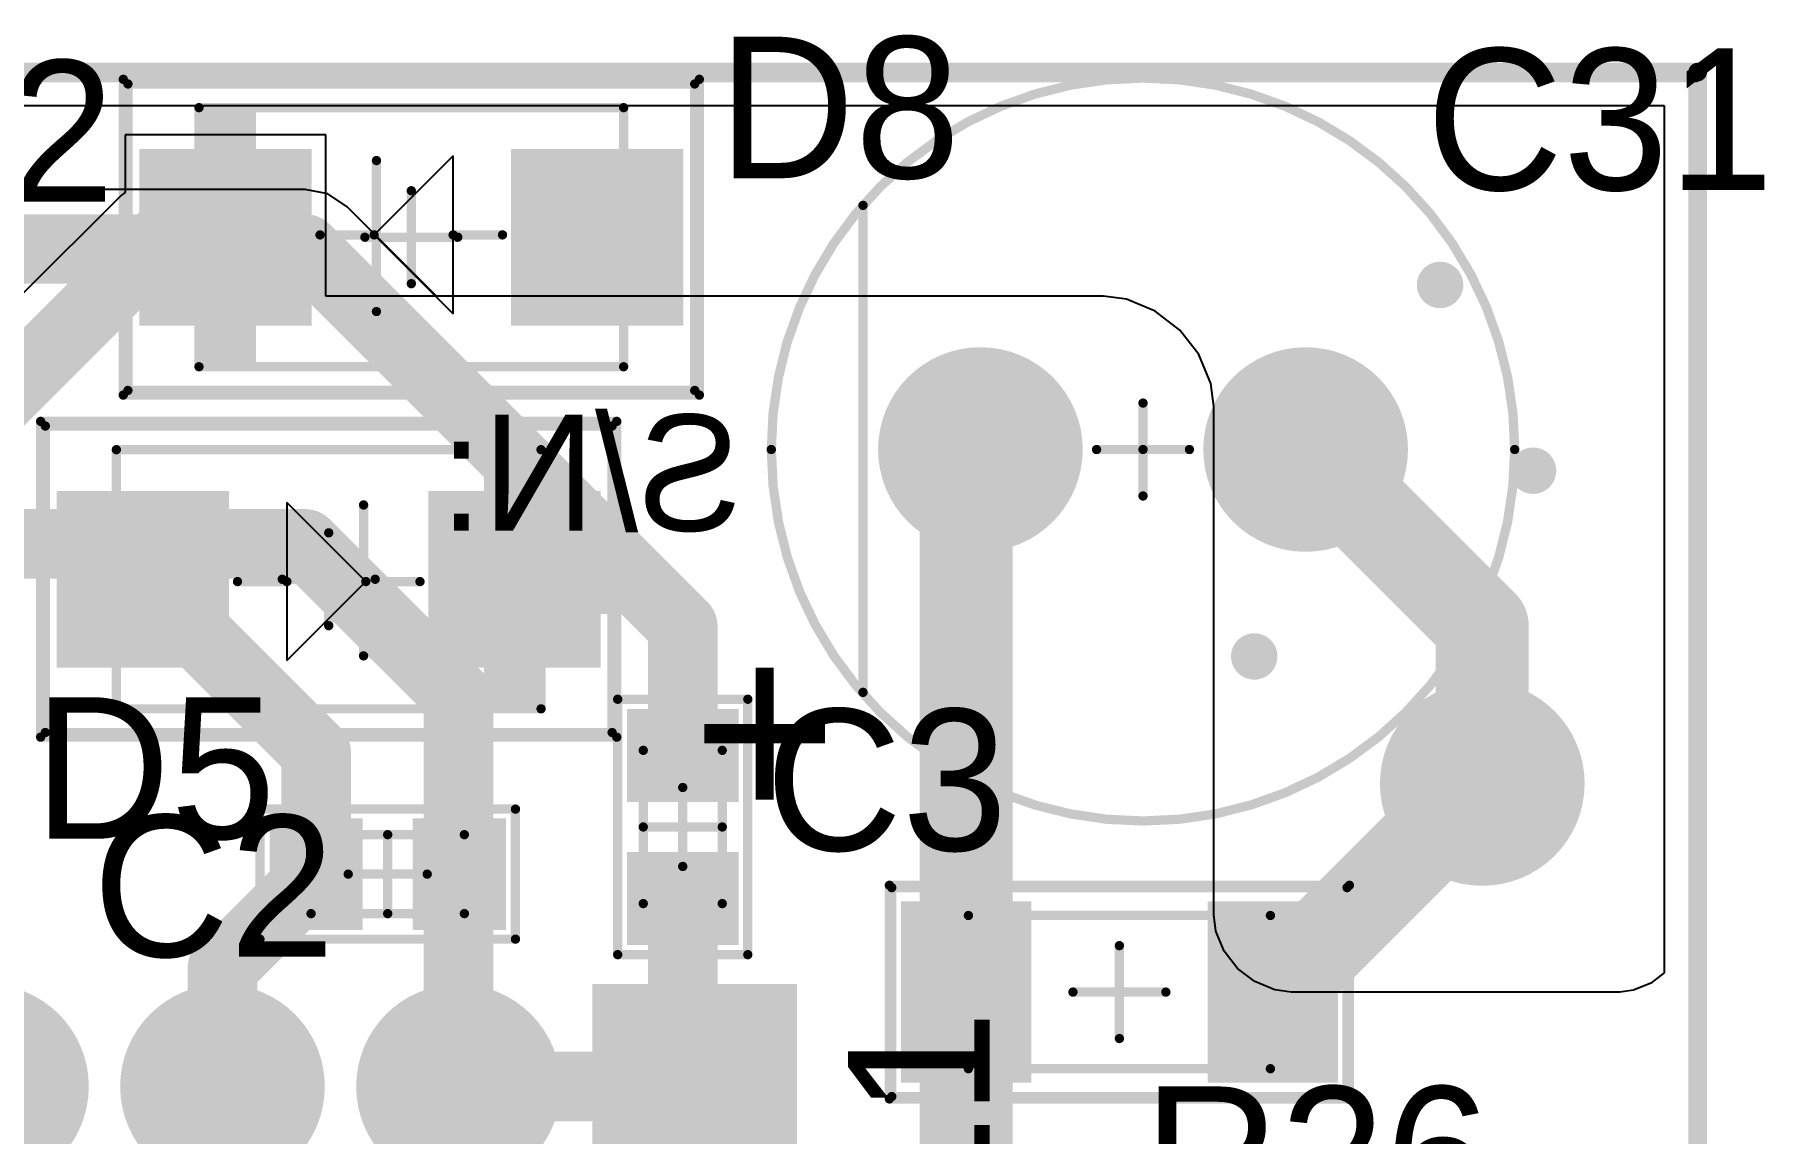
# Model space of a CAD drawing. Header units: millimetres. Extents: x 1.82 to 3.21, y 1.18 to 2.01.
# Drawn here: x 2.475 to 3.208, y 1.53 to 1.996 of the extents above; entities that cross this region are included whole.
import ezdxf

# ---------------------------------------------------------------- set-up
doc = ezdxf.new("R2010")
doc.units = ezdxf.units.MM
doc.header["$MEASUREMENT"] = 0
for name, color, linetype in [('BottomLayer', 5, 'Continuous'), ('BottomOverlay', 54, 'Continuous'), ('BottomSolder', 6, 'Continuous'), ('KeepOutLayer', 6, 'Continuous'), ('Mechanical13', 56, 'Continuous'), ('Mechanical15', 56, 'Continuous'), ('MultiLayer', 9, 'Continuous'), ('PadHoleLayer', 156, 'Continuous'), ('TopLayer', 1, 'Continuous'), ('TopOverlay', 2, 'Continuous'), ('TopPaste', 8, 'Continuous'), ('TopSolder', 216, 'Continuous'), ('ViaHoleLayer', 16, 'Continuous')]:
    doc.layers.add(name, color=color, linetype=linetype)

# ---------------------------------------------------------------- blocks, each defined once
blk = doc.blocks.new('CC0603_2')
at = {"layer": 'Mechanical13', "const_width": 0.00394}
for points in [[(-0.03248, 0.01673), (-0.03248, -0.01673)], [(0.03248, 0.01673), (-0.03248, 0.01673)], [(0.03248, 0.01673), (0.03248, -0.01673)], [(0.03248, -0.01673), (-0.03248, -0.01673)]]:
    blk.add_lwpolyline(points, dxfattribs=at)
at = {"layer": 'Mechanical13', "const_width": 0.00197}
for points in [[(-0.03346, 0.01673, 1), (-0.0315, 0.01673, 1)], [(-0.03346, 0.01673, 1), (-0.0315, 0.01673, 1)], [(0.0315, 0.01673, 1), (0.03346, 0.01673, 1)], [(0.0315, 0.01673, 1), (0.03346, 0.01673, 1)], [(-0.03346, -0.01673, 1), (-0.0315, -0.01673, 1)], [(-0.03346, -0.01673, 1), (-0.0315, -0.01673, 1)], [(0.0315, -0.01673, 1), (0.03346, -0.01673, 1)], [(0.0315, -0.01673, 1), (0.03346, -0.01673, 1)]]:
    blk.add_lwpolyline(points, format="xyb", close=True, dxfattribs=at)
at = {"layer": 'Mechanical15', "const_width": 0.00394}
for points in [[(0, 0.01673), (0, -0.01673)], [(0.01673, 0), (-0.01673, 0)]]:
    blk.add_lwpolyline(points, dxfattribs=at)
at = {"layer": 'Mechanical15', "const_width": 0.00197}
for points in [[(-0.00098, 0.01673, 1), (0.00098, 0.01673, 1)], [(-0.01772, 0, 1), (-0.01575, 0, 1)], [(0.01575, 0, 1), (0.01772, 0, 1)], [(-0.00098, -0.01673, 1), (0.00098, -0.01673, 1)]]:
    blk.add_lwpolyline(points, format="xyb", close=True, dxfattribs=at)
at = {"layer": 'TopLayer'}
for points in [[(-0.04606, -0.01969), (-0.01457, -0.01969), (-0.04606, 0.01969), (-0.01457, 0.01969)], [(0.01457, -0.01969), (0.04606, -0.01969), (0.01457, 0.01969), (0.04606, 0.01969)]]:
    blk.add_solid(points, dxfattribs=at)
at = {"layer": 'TopOverlay', "const_width": 0.00394}
for points in [[(-0.05413, 0.02756), (-0.05413, -0.02756)], [(0.05413, 0.02756), (-0.05413, 0.02756)], [(0.05413, 0.02756), (0.05413, -0.02756)], [(0.05413, -0.02756), (-0.05413, -0.02756)]]:
    blk.add_lwpolyline(points, dxfattribs=at)
at = {"layer": 'TopOverlay', "const_width": 0.00197}
for points in [[(-0.05512, 0.02756, 1), (-0.05315, 0.02756, 1)], [(-0.05512, 0.02756, 1), (-0.05315, 0.02756, 1)], [(0.05315, 0.02756, 1), (0.05512, 0.02756, 1)], [(0.05315, 0.02756, 1), (0.05512, 0.02756, 1)], [(-0.05512, -0.02756, 1), (-0.05315, -0.02756, 1)], [(-0.05512, -0.02756, 1), (-0.05315, -0.02756, 1)], [(0.05315, -0.02756, 1), (0.05512, -0.02756, 1)], [(0.05315, -0.02756, 1), (0.05512, -0.02756, 1)]]:
    blk.add_lwpolyline(points, format="xyb", close=True, dxfattribs=at)
at = {"layer": 'TopPaste'}
for points in [[(-0.04606, -0.01969), (-0.01457, -0.01969), (-0.04606, 0.01969), (-0.01457, 0.01969)], [(0.01457, -0.01969), (0.04606, -0.01969), (0.01457, 0.01969), (0.04606, 0.01969)]]:
    blk.add_solid(points, dxfattribs=at)
at = {"layer": 'TopSolder'}
for points in [[(-0.05006, -0.02369), (-0.01057, -0.02369), (-0.05006, 0.02369), (-0.01057, 0.02369)], [(0.01057, -0.02369), (0.05006, -0.02369), (0.01057, 0.02369), (0.05006, 0.02369)]]:
    blk.add_solid(points, dxfattribs=at)
blk = doc.blocks.new('CC0603_3')
at = {"layer": 'Mechanical13', "const_width": 0.00394}
for points in [[(-0.03248, 0.01673), (-0.03248, -0.01673)], [(-0.03248, 0.01673), (0.03248, 0.01673)], [(0.03248, 0.01673), (0.03248, -0.01673)], [(-0.03248, -0.01673), (0.03248, -0.01673)]]:
    blk.add_lwpolyline(points, dxfattribs=at)
at = {"layer": 'Mechanical13', "const_width": 0.00197}
for points in [[(-0.03346, 0.01673, 1), (-0.0315, 0.01673, 1)], [(-0.03346, 0.01673, 1), (-0.0315, 0.01673, 1)], [(0.0315, 0.01673, 1), (0.03346, 0.01673, 1)], [(0.0315, 0.01673, 1), (0.03346, 0.01673, 1)], [(-0.03346, -0.01673, 1), (-0.0315, -0.01673, 1)], [(-0.03346, -0.01673, 1), (-0.0315, -0.01673, 1)], [(0.0315, -0.01673, 1), (0.03346, -0.01673, 1)], [(0.0315, -0.01673, 1), (0.03346, -0.01673, 1)]]:
    blk.add_lwpolyline(points, format="xyb", close=True, dxfattribs=at)
at = {"layer": 'Mechanical15', "const_width": 0.00394}
for points in [[(0, 0.01673), (0, -0.01673)], [(-0.01673, 0), (0.01673, 0)]]:
    blk.add_lwpolyline(points, dxfattribs=at)
at = {"layer": 'Mechanical15', "const_width": 0.00197}
for points in [[(-0.00098, 0.01673, 1), (0.00098, 0.01673, 1)], [(-0.01772, 0, 1), (-0.01575, 0, 1)], [(0.01575, 0, 1), (0.01772, 0, 1)], [(-0.00098, -0.01673, 1), (0.00098, -0.01673, 1)]]:
    blk.add_lwpolyline(points, format="xyb", close=True, dxfattribs=at)
at = {"layer": 'TopLayer'}
for points in [[(-0.04606, -0.01969), (-0.01457, -0.01969), (-0.04606, 0.01969), (-0.01457, 0.01969)], [(0.01457, -0.01969), (0.04606, -0.01969), (0.01457, 0.01969), (0.04606, 0.01969)]]:
    blk.add_solid(points, dxfattribs=at)
at = {"layer": 'TopOverlay', "const_width": 0.00394}
for points in [[(-0.05413, 0.02756), (-0.05413, -0.02756)], [(-0.05413, 0.02756), (0.05413, 0.02756)], [(0.05413, 0.02756), (0.05413, -0.02756)], [(-0.05413, -0.02756), (0.05413, -0.02756)]]:
    blk.add_lwpolyline(points, dxfattribs=at)
at = {"layer": 'TopOverlay', "const_width": 0.00197}
for points in [[(-0.05512, 0.02756, 1), (-0.05315, 0.02756, 1)], [(-0.05512, 0.02756, 1), (-0.05315, 0.02756, 1)], [(0.05315, 0.02756, 1), (0.05512, 0.02756, 1)], [(0.05315, 0.02756, 1), (0.05512, 0.02756, 1)], [(-0.05512, -0.02756, 1), (-0.05315, -0.02756, 1)], [(-0.05512, -0.02756, 1), (-0.05315, -0.02756, 1)], [(0.05315, -0.02756, 1), (0.05512, -0.02756, 1)], [(0.05315, -0.02756, 1), (0.05512, -0.02756, 1)]]:
    blk.add_lwpolyline(points, format="xyb", close=True, dxfattribs=at)
at = {"layer": 'TopPaste'}
for points in [[(-0.04606, -0.01969), (-0.01457, -0.01969), (-0.04606, 0.01969), (-0.01457, 0.01969)], [(0.01457, -0.01969), (0.04606, -0.01969), (0.01457, 0.01969), (0.04606, 0.01969)]]:
    blk.add_solid(points, dxfattribs=at)
at = {"layer": 'TopSolder'}
for points in [[(-0.05006, -0.02369), (-0.01057, -0.02369), (-0.05006, 0.02369), (-0.01057, 0.02369)], [(0.01057, -0.02369), (0.05006, -0.02369), (0.01057, 0.02369), (0.05006, 0.02369)]]:
    blk.add_solid(points, dxfattribs=at)
blk = doc.blocks.new('CPOLRAD8X12_6')
at = {"layer": 'BottomLayer', "const_width": 0.03937}
for points in [[(-0.08858, 0, 1), (-0.04921, 0, 1)], [(0.04921, 0, 1), (0.08858, 0, 1)]]:
    blk.add_lwpolyline(points, format="xyb", close=True, dxfattribs=at)
at = {"layer": 'BottomSolder', "const_width": 0.04337}
for points in [[(-0.09058, 0, 1), (-0.04721, 0, 1)], [(0.04721, 0, 1), (0.09058, 0, 1)]]:
    blk.add_lwpolyline(points, format="xyb", close=True, dxfattribs=at)
at = {"layer": 'Mechanical13'}
for points, const_width in [([(0.15748, 0, 1), (-0.15748, 0, 1)], 0.00394), ([(-0.15846, 0, 1), (-0.1565, 0, 1)], 0.00197), ([(0.1565, 0, 1), (0.15846, 0, 1)], 0.00197)]:
    blk.add_lwpolyline(points, format="xyb", close=True, dxfattribs=dict(at, const_width=const_width))
at = {"layer": 'Mechanical15', "const_width": 0.00394}
for points in [[(0, 0.01969), (0, 0)], [(0, 0), (-0.01969, 0)], [(0, 0), (0, -0.01969)], [(0.01969, 0), (0, 0)]]:
    blk.add_lwpolyline(points, dxfattribs=at)
at = {"layer": 'Mechanical15', "const_width": 0.00197}
for points in [[(-0.00098, 0.01969, 1), (0.00098, 0.01969, 1)], [(-0.02067, 0, 1), (-0.0187, 0, 1)], [(-0.00098, 0, 1), (0.00098, 0, 1)], [(-0.00098, 0, 1), (0.00098, 0, 1)], [(-0.00098, 0, 1), (0.00098, 0, 1)], [(-0.00098, 0, 1), (0.00098, 0, 1)], [(0.0187, 0, 1), (0.02067, 0, 1)], [(-0.00098, -0.01969, 1), (0.00098, -0.01969, 1)]]:
    blk.add_lwpolyline(points, format="xyb", close=True, dxfattribs=at)
at = {"layer": 'MultiLayer', "const_width": 0.03937}
for points in [[(-0.08858, 0, 1), (-0.04921, 0, 1)], [(0.04921, 0, 1), (0.08858, 0, 1)]]:
    blk.add_lwpolyline(points, format="xyb", close=True, dxfattribs=at)
at = {"layer": 'PadHoleLayer', "const_width": 0.01969}
for points in [[(-0.07874, 0, 1), (-0.05906, 0, 1)], [(0.05906, 0, 1), (0.07874, 0, 1)]]:
    blk.add_lwpolyline(points, format="xyb", close=True, dxfattribs=at)
at = {"layer": 'TopLayer', "const_width": 0.03937}
for points in [[(-0.08858, 0, 1), (-0.04921, 0, 1)], [(0.04921, 0, 1), (0.08858, 0, 1)]]:
    blk.add_lwpolyline(points, format="xyb", close=True, dxfattribs=at)
at = {"layer": 'TopOverlay'}
for points, const_width in [([(0.15748, 0, 1), (-0.15748, 0, 1)], 0.00394), ([(0.11765, 0.10295, 1), (0.11962, 0.10295, 1)], 0.00197), ([(-0.15846, 0, 1), (-0.1565, 0, 1)], 0.00197), ([(0.1565, 0, 1), (0.15846, 0, 1)], 0.00197), ([(0.11765, -0.10348, 1), (0.11962, -0.10348, 1)], 0.00197)]:
    blk.add_lwpolyline(points, format="xyb", close=True, dxfattribs=dict(at, const_width=const_width))
at = {"layer": 'TopOverlay', "const_width": 0.00394}
blk.add_lwpolyline([(0.11863, 0.10295), (0.11863, -0.10348)], dxfattribs=at)
at = {"layer": 'TopSolder', "const_width": 0.04337}
for points in [[(-0.09058, 0, 1), (-0.04721, 0, 1)], [(0.04721, 0, 1), (0.09058, 0, 1)]]:
    blk.add_lwpolyline(points, format="xyb", close=True, dxfattribs=at)
at = {"layer": 'TopOverlay'}
blk.add_text('+', height=0.07874, dxfattribs=at).set_placement((0.12958, 0.0824))
blk = doc.blocks.new('SMA_8')
at = {"layer": 'Mechanical13', "const_width": 0.00394}
for points in [[(-0.08996, 0.05492), (0.08996, 0.05492)], [(-0.08996, -0.05492), (-0.08996, 0.05492)], [(0.08996, -0.05492), (0.08996, 0.05492)], [(-0.08996, -0.05492), (0.08996, -0.05492)]]:
    blk.add_lwpolyline(points, dxfattribs=at)
at = {"layer": 'Mechanical13', "const_width": 0.00197}
for points in [[(-0.09094, 0.05492, 1), (-0.08898, 0.05492, 1)], [(-0.09094, 0.05492, 1), (-0.08898, 0.05492, 1)], [(0.08898, 0.05492, 1), (0.09094, 0.05492, 1)], [(0.08898, 0.05492, 1), (0.09094, 0.05492, 1)], [(-0.09094, -0.05492, 1), (-0.08898, -0.05492, 1)], [(-0.09094, -0.05492, 1), (-0.08898, -0.05492, 1)], [(0.08898, -0.05492, 1), (0.09094, -0.05492, 1)], [(0.08898, -0.05492, 1), (0.09094, -0.05492, 1)]]:
    blk.add_lwpolyline(points, format="xyb", close=True, dxfattribs=at)
at = {"layer": 'Mechanical13'}
blk.add_solid([(0.06576, -0.05492), (0.08996, -0.05492), (0.06576, 0.05492), (0.08996, 0.05492)], dxfattribs=at)
at = {"layer": 'Mechanical15', "const_width": 0.00394}
for points in [[(-0.12008, 0.06496), (0.12008, 0.06496)], [(-0.12008, -0.06496), (-0.12008, 0.06496)], [(0.12008, -0.06496), (0.12008, 0.06496)], [(0, -0.01969), (0, 0.01969)], [(-0.01969, 0), (0.01969, 0)], [(-0.12008, -0.06496), (0.12008, -0.06496)]]:
    blk.add_lwpolyline(points, dxfattribs=at)
at = {"layer": 'Mechanical15', "const_width": 0.00197}
for points in [[(-0.12106, 0.06496, 1), (-0.11909, 0.06496, 1)], [(-0.12106, 0.06496, 1), (-0.11909, 0.06496, 1)], [(0.11909, 0.06496, 1), (0.12106, 0.06496, 1)], [(0.11909, 0.06496, 1), (0.12106, 0.06496, 1)], [(-0.00098, 0.01969, 1), (0.00098, 0.01969, 1)], [(-0.02067, 0, 1), (-0.0187, 0, 1)], [(0.0187, 0, 1), (0.02067, 0, 1)], [(-0.00098, -0.01969, 1), (0.00098, -0.01969, 1)], [(-0.12106, -0.06496, 1), (-0.11909, -0.06496, 1)], [(-0.12106, -0.06496, 1), (-0.11909, -0.06496, 1)], [(0.11909, -0.06496, 1), (0.12106, -0.06496, 1)], [(0.11909, -0.06496, 1), (0.12106, -0.06496, 1)]]:
    blk.add_lwpolyline(points, format="xyb", close=True, dxfattribs=at)
at = {"layer": 'TopLayer'}
for points in [[(-0.11122, -0.03346), (-0.04626, -0.03346), (-0.11122, 0.03346), (-0.04626, 0.03346)], [(0.04626, -0.03346), (0.11122, -0.03346), (0.04626, 0.03346), (0.11122, 0.03346)]]:
    blk.add_solid(points, dxfattribs=at)
at = {"layer": 'TopOverlay'}
for p, q in [((0.01575, -0.00098), (-0.01772, 0.03248)), ((-0.01772, 0.03248), (-0.01772, -0.03445)), ((-0.01772, -0.03445), (0.01575, -0.00098))]:
    blk.add_line(p, q, dxfattribs=at)
at = {"layer": 'TopOverlay', "const_width": 0.00394}
for points in [[(-0.12205, -0.06693), (-0.12205, 0.06693)], [(-0.12205, 0.06693), (0.12205, 0.06693)], [(0.12205, -0.06693), (0.12205, 0.06693)], [(0.01476, -0.03248), (0.01476, 0.0315)], [(-0.03865, -0.00098), (-0.01772, -0.00098)], [(0.01575, -0.00098), (0.03868, -0.00098)], [(-0.12205, -0.06693), (0.12205, -0.06693)]]:
    blk.add_lwpolyline(points, dxfattribs=at)
at = {"layer": 'TopOverlay', "const_width": 0.00197}
for points in [[(-0.12303, 0.06693, 1), (-0.12106, 0.06693, 1)], [(-0.12303, 0.06693, 1), (-0.12106, 0.06693, 1)], [(0.12106, 0.06693, 1), (0.12303, 0.06693, 1)], [(0.12106, 0.06693, 1), (0.12303, 0.06693, 1)], [(0.01378, 0.0315, 1), (0.01575, 0.0315, 1)], [(-0.03963, -0.00098, 1), (-0.03767, -0.00098, 1)], [(-0.0187, -0.00098, 1), (-0.01673, -0.00098, 1)], [(0.01476, -0.00098, 1), (0.01673, -0.00098, 1)], [(0.03769, -0.00098, 1), (0.03966, -0.00098, 1)], [(0.01378, -0.03248, 1), (0.01575, -0.03248, 1)], [(-0.12303, -0.06693, 1), (-0.12106, -0.06693, 1)], [(-0.12303, -0.06693, 1), (-0.12106, -0.06693, 1)], [(0.12106, -0.06693, 1), (0.12303, -0.06693, 1)], [(0.12106, -0.06693, 1), (0.12303, -0.06693, 1)]]:
    blk.add_lwpolyline(points, format="xyb", close=True, dxfattribs=at)
at = {"layer": 'TopPaste'}
for points in [[(-0.11122, -0.03346), (-0.04626, -0.03346), (-0.11122, 0.03346), (-0.04626, 0.03346)], [(0.04626, -0.03346), (0.11122, -0.03346), (0.04626, 0.03346), (0.11122, 0.03346)]]:
    blk.add_solid(points, dxfattribs=at)
at = {"layer": 'TopSolder'}
for points in [[(-0.11522, -0.03746), (-0.04226, -0.03746), (-0.11522, 0.03746), (-0.04226, 0.03746)], [(0.04226, -0.03746), (0.11522, -0.03746), (0.04226, 0.03746), (0.11522, 0.03746)]]:
    blk.add_solid(points, dxfattribs=at)
blk = doc.blocks.new('SMA_11')
at = {"layer": 'Mechanical13', "const_width": 0.00394}
for points in [[(0.08996, 0.05492), (-0.08996, 0.05492)], [(-0.08996, 0.05492), (-0.08996, -0.05492)], [(0.08996, 0.05492), (0.08996, -0.05492)], [(0.08996, -0.05492), (-0.08996, -0.05492)]]:
    blk.add_lwpolyline(points, dxfattribs=at)
at = {"layer": 'Mechanical13', "const_width": 0.00197}
for points in [[(-0.09094, 0.05492, 1), (-0.08898, 0.05492, 1)], [(-0.09094, 0.05492, 1), (-0.08898, 0.05492, 1)], [(0.08898, 0.05492, 1), (0.09094, 0.05492, 1)], [(0.08898, 0.05492, 1), (0.09094, 0.05492, 1)], [(-0.09094, -0.05492, 1), (-0.08898, -0.05492, 1)], [(-0.09094, -0.05492, 1), (-0.08898, -0.05492, 1)], [(0.08898, -0.05492, 1), (0.09094, -0.05492, 1)], [(0.08898, -0.05492, 1), (0.09094, -0.05492, 1)]]:
    blk.add_lwpolyline(points, format="xyb", close=True, dxfattribs=at)
at = {"layer": 'Mechanical13'}
blk.add_solid([(0.06576, -0.05492), (0.08996, -0.05492), (0.06576, 0.05492), (0.08996, 0.05492)], dxfattribs=at)
at = {"layer": 'Mechanical15', "const_width": 0.00394}
for points in [[(0.12008, 0.06496), (-0.12008, 0.06496)], [(-0.12008, 0.06496), (-0.12008, -0.06496)], [(0.12008, 0.06496), (0.12008, -0.06496)], [(0, 0.01969), (0, -0.01969)], [(0.01969, 0), (-0.01969, 0)], [(0.12008, -0.06496), (-0.12008, -0.06496)]]:
    blk.add_lwpolyline(points, dxfattribs=at)
at = {"layer": 'Mechanical15', "const_width": 0.00197}
for points in [[(-0.12106, 0.06496, 1), (-0.11909, 0.06496, 1)], [(-0.12106, 0.06496, 1), (-0.11909, 0.06496, 1)], [(0.11909, 0.06496, 1), (0.12106, 0.06496, 1)], [(0.11909, 0.06496, 1), (0.12106, 0.06496, 1)], [(-0.00098, 0.01969, 1), (0.00098, 0.01969, 1)], [(-0.02067, 0, 1), (-0.0187, 0, 1)], [(0.0187, 0, 1), (0.02067, 0, 1)], [(-0.00098, -0.01969, 1), (0.00098, -0.01969, 1)], [(-0.12106, -0.06496, 1), (-0.11909, -0.06496, 1)], [(-0.12106, -0.06496, 1), (-0.11909, -0.06496, 1)], [(0.11909, -0.06496, 1), (0.12106, -0.06496, 1)], [(0.11909, -0.06496, 1), (0.12106, -0.06496, 1)]]:
    blk.add_lwpolyline(points, format="xyb", close=True, dxfattribs=at)
at = {"layer": 'TopLayer'}
for points in [[(-0.11122, -0.03346), (-0.04626, -0.03346), (-0.11122, 0.03346), (-0.04626, 0.03346)], [(0.04626, -0.03346), (0.11122, -0.03346), (0.04626, 0.03346), (0.11122, 0.03346)]]:
    blk.add_solid(points, dxfattribs=at)
at = {"layer": 'TopOverlay'}
for p, q in [((0.01575, -0.00098), (-0.01772, 0.03248)), ((-0.01772, 0.03248), (-0.01772, -0.03445)), ((-0.01772, -0.03445), (0.01575, -0.00098))]:
    blk.add_line(p, q, dxfattribs=at)
at = {"layer": 'TopOverlay', "const_width": 0.00394}
for points in [[(-0.12205, 0.06693), (-0.12205, -0.06693)], [(0.12205, 0.06693), (-0.12205, 0.06693)], [(0.12205, 0.06693), (0.12205, -0.06693)], [(0.01476, 0.0315), (0.01476, -0.03248)], [(-0.01772, -0.00098), (-0.03865, -0.00098)], [(0.03868, -0.00098), (0.01575, -0.00098)], [(0.12205, -0.06693), (-0.12205, -0.06693)]]:
    blk.add_lwpolyline(points, dxfattribs=at)
at = {"layer": 'TopOverlay', "const_width": 0.00197}
for points in [[(-0.12303, 0.06693, 1), (-0.12106, 0.06693, 1)], [(-0.12303, 0.06693, 1), (-0.12106, 0.06693, 1)], [(0.12106, 0.06693, 1), (0.12303, 0.06693, 1)], [(0.12106, 0.06693, 1), (0.12303, 0.06693, 1)], [(0.01378, 0.0315, 1), (0.01575, 0.0315, 1)], [(-0.03963, -0.00098, 1), (-0.03767, -0.00098, 1)], [(-0.0187, -0.00098, 1), (-0.01673, -0.00098, 1)], [(0.01476, -0.00098, 1), (0.01673, -0.00098, 1)], [(0.03769, -0.00098, 1), (0.03966, -0.00098, 1)], [(0.01378, -0.03248, 1), (0.01575, -0.03248, 1)], [(-0.12303, -0.06693, 1), (-0.12106, -0.06693, 1)], [(-0.12303, -0.06693, 1), (-0.12106, -0.06693, 1)], [(0.12106, -0.06693, 1), (0.12303, -0.06693, 1)], [(0.12106, -0.06693, 1), (0.12303, -0.06693, 1)]]:
    blk.add_lwpolyline(points, format="xyb", close=True, dxfattribs=at)
at = {"layer": 'TopPaste'}
for points in [[(-0.11122, -0.03346), (-0.04626, -0.03346), (-0.11122, 0.03346), (-0.04626, 0.03346)], [(0.04626, -0.03346), (0.11122, -0.03346), (0.04626, 0.03346), (0.11122, 0.03346)]]:
    blk.add_solid(points, dxfattribs=at)
at = {"layer": 'TopSolder'}
for points in [[(-0.11522, -0.03746), (-0.04226, -0.03746), (-0.11522, 0.03746), (-0.04226, 0.03746)], [(0.04226, -0.03746), (0.11522, -0.03746), (0.04226, 0.03746), (0.11522, 0.03746)]]:
    blk.add_solid(points, dxfattribs=at)
blk = doc.blocks.new('CC1206_15')
at = {"layer": 'Mechanical13', "const_width": 0.00394}
for points in [[(0.06398, 0.03248), (-0.06398, 0.03248)], [(-0.06398, 0.03248), (-0.06398, -0.03248)], [(0.06398, 0.03248), (0.06398, -0.03248)], [(0.06398, -0.03248), (-0.06398, -0.03248)]]:
    blk.add_lwpolyline(points, dxfattribs=at)
at = {"layer": 'Mechanical13', "const_width": 0.00197}
for points in [[(-0.06496, 0.03248, 1), (-0.06299, 0.03248, 1)], [(-0.06496, 0.03248, 1), (-0.06299, 0.03248, 1)], [(0.06299, 0.03248, 1), (0.06496, 0.03248, 1)], [(0.06299, 0.03248, 1), (0.06496, 0.03248, 1)], [(-0.06496, -0.03248, 1), (-0.06299, -0.03248, 1)], [(-0.06496, -0.03248, 1), (-0.06299, -0.03248, 1)], [(0.06299, -0.03248, 1), (0.06496, -0.03248, 1)], [(0.06299, -0.03248, 1), (0.06496, -0.03248, 1)]]:
    blk.add_lwpolyline(points, format="xyb", close=True, dxfattribs=at)
at = {"layer": 'Mechanical15', "const_width": 0.00394}
for points in [[(0.09646, 0.04429), (-0.09646, 0.04429)], [(-0.09646, -0.04429), (-0.09646, 0.04429)], [(0.09646, 0.04429), (0.09646, -0.04429)], [(0, 0.01969), (0, -0.01969)], [(0.01969, 0), (-0.01969, 0)], [(0.09646, -0.04429), (-0.09646, -0.04429)]]:
    blk.add_lwpolyline(points, dxfattribs=at)
at = {"layer": 'Mechanical15', "const_width": 0.00197}
for points in [[(-0.09744, 0.04429, 1), (-0.09547, 0.04429, 1)], [(-0.09744, 0.04429, 1), (-0.09547, 0.04429, 1)], [(0.09547, 0.04429, 1), (0.09744, 0.04429, 1)], [(0.09547, 0.04429, 1), (0.09744, 0.04429, 1)], [(-0.00098, 0.01969, 1), (0.00098, 0.01969, 1)], [(-0.02067, 0, 1), (-0.0187, 0, 1)], [(0.0187, 0, 1), (0.02067, 0, 1)], [(-0.00098, -0.01969, 1), (0.00098, -0.01969, 1)], [(-0.09744, -0.04429, 1), (-0.09547, -0.04429, 1)], [(-0.09744, -0.04429, 1), (-0.09547, -0.04429, 1)], [(0.09547, -0.04429, 1), (0.09744, -0.04429, 1)], [(0.09547, -0.04429, 1), (0.09744, -0.04429, 1)]]:
    blk.add_lwpolyline(points, format="xyb", close=True, dxfattribs=at)
at = {"layer": 'TopLayer'}
for points in [[(-0.08858, -0.03445), (-0.04134, -0.03445), (-0.08858, 0.03445), (-0.04134, 0.03445)], [(0.04134, -0.03445), (0.08858, -0.03445), (0.04134, 0.03445), (0.08858, 0.03445)]]:
    blk.add_solid(points, dxfattribs=at)
at = {"layer": 'TopOverlay', "const_width": 0.00394}
for points in [[(-0.09744, 0.04528), (-0.09744, -0.04528)], [(0.09744, 0.04528), (-0.09744, 0.04528)], [(0.09744, 0.04528), (0.09744, -0.04528)], [(0.09744, -0.04528), (-0.09744, -0.04528)]]:
    blk.add_lwpolyline(points, dxfattribs=at)
at = {"layer": 'TopOverlay', "const_width": 0.00197}
for points in [[(-0.09843, 0.04528, 1), (-0.09646, 0.04528, 1)], [(-0.09843, 0.04528, 1), (-0.09646, 0.04528, 1)], [(0.09646, 0.04528, 1), (0.09843, 0.04528, 1)], [(0.09646, 0.04528, 1), (0.09843, 0.04528, 1)], [(-0.09843, -0.04528, 1), (-0.09646, -0.04528, 1)], [(-0.09843, -0.04528, 1), (-0.09646, -0.04528, 1)], [(0.09646, -0.04528, 1), (0.09843, -0.04528, 1)], [(0.09646, -0.04528, 1), (0.09843, -0.04528, 1)]]:
    blk.add_lwpolyline(points, format="xyb", close=True, dxfattribs=at)
at = {"layer": 'TopPaste'}
for points in [[(-0.08858, -0.03445), (-0.04134, -0.03445), (-0.08858, 0.03445), (-0.04134, 0.03445)], [(0.04134, -0.03445), (0.08858, -0.03445), (0.04134, 0.03445), (0.08858, 0.03445)]]:
    blk.add_solid(points, dxfattribs=at)
at = {"layer": 'TopSolder'}
for points in [[(-0.09258, -0.03845), (-0.03734, -0.03845), (-0.09258, 0.03845), (-0.03734, 0.03845)], [(0.03734, -0.03845), (0.09258, -0.03845), (0.03734, 0.03845), (0.09258, 0.03845)]]:
    blk.add_solid(points, dxfattribs=at)
blk = doc.blocks.new('F_____HILINK_17')
at = {"layer": 'BottomLayer', "const_width": 0.03937}
blk.add_lwpolyline([(0.55906, 0.09843, 1), (0.59843, 0.09843, 1)], format="xyb", close=True, dxfattribs=at)
at = {"layer": 'BottomSolder', "const_width": 0.04337}
blk.add_lwpolyline([(0.55706, 0.09843, 1), (0.60043, 0.09843, 1)], format="xyb", close=True, dxfattribs=at)
at = {"layer": 'MultiLayer', "const_width": 0.03937}
blk.add_lwpolyline([(0.55906, 0.09843, 1), (0.59843, 0.09843, 1)], format="xyb", close=True, dxfattribs=at)
at = {"layer": 'PadHoleLayer', "const_width": 0.02362}
blk.add_lwpolyline([(0.56693, 0.09843, 1), (0.59055, 0.09843, 1)], format="xyb", close=True, dxfattribs=at)
at = {"layer": 'TopLayer', "const_width": 0.03937}
blk.add_lwpolyline([(0.55906, 0.09843, 1), (0.59843, 0.09843, 1)], format="xyb", close=True, dxfattribs=at)
at = {"layer": 'TopOverlay', "const_width": 0.00394}
for points in [[(-0.67677, 0.39764), (0.66929, 0.39764)], [(0.66929, 0.39764), (0.66929, -0.39764)]]:
    blk.add_lwpolyline(points, dxfattribs=at)
at = {"layer": 'TopOverlay', "const_width": 0.00197}
blk.add_lwpolyline([(0.66831, 0.39764, 1), (0.67028, 0.39764, 1)], format="xyb", close=True, dxfattribs=at)
blk.add_lwpolyline([(0.66831, 0.39764, 1), (0.67028, 0.39764, 1)], format="xyb", close=True, dxfattribs=at)
at = {"layer": 'TopSolder', "const_width": 0.04337}
blk.add_lwpolyline([(0.55706, 0.09843, 1), (0.60043, 0.09843, 1)], format="xyb", close=True, dxfattribs=at)
blk = doc.blocks.new('DIP8_18')
at = {"layer": 'BottomLayer', "const_width": 0.03937}
for points in [[(0.29528, 0, 1), (0.33465, 0, 1)], [(-0.01969, -0.1, 1), (0.01969, -0.1, 1)], [(0.29528, -0.1, 1), (0.33465, -0.1, 1)], [(-0.01969, -0.2, 1), (0.01969, -0.2, 1)], [(0.29528, -0.2, 1), (0.33465, -0.2, 1)], [(-0.01969, -0.3, 1), (0.01969, -0.3, 1)], [(0.29528, -0.3, 1), (0.33465, -0.3, 1)]]:
    blk.add_lwpolyline(points, format="xyb", close=True, dxfattribs=at)
at = {"layer": 'BottomLayer'}
blk.add_solid([(-0.03937, -0.03937), (0.03937, -0.03937), (-0.03937, 0.03937), (0.03937, 0.03937)], dxfattribs=at)
at = {"layer": 'BottomSolder', "const_width": 0.04337}
for points in [[(0.29328, 0, 1), (0.33665, 0, 1)], [(-0.02168, -0.1, 1), (0.02168, -0.1, 1)], [(0.29328, -0.1, 1), (0.33665, -0.1, 1)], [(-0.02168, -0.2, 1), (0.02168, -0.2, 1)], [(0.29328, -0.2, 1), (0.33665, -0.2, 1)], [(-0.02168, -0.3, 1), (0.02168, -0.3, 1)], [(0.29328, -0.3, 1), (0.33665, -0.3, 1)]]:
    blk.add_lwpolyline(points, format="xyb", close=True, dxfattribs=at)
at = {"layer": 'BottomSolder'}
blk.add_solid([(-0.04337, -0.04337), (0.04337, -0.04337), (-0.04337, 0.04337), (0.04337, 0.04337)], dxfattribs=at)
at = {"layer": 'MultiLayer', "const_width": 0.03937}
for points in [[(0.29528, 0, 1), (0.33465, 0, 1)], [(-0.01969, -0.1, 1), (0.01969, -0.1, 1)], [(0.29528, -0.1, 1), (0.33465, -0.1, 1)], [(-0.01969, -0.2, 1), (0.01969, -0.2, 1)], [(0.29528, -0.2, 1), (0.33465, -0.2, 1)], [(-0.01969, -0.3, 1), (0.01969, -0.3, 1)], [(0.29528, -0.3, 1), (0.33465, -0.3, 1)]]:
    blk.add_lwpolyline(points, format="xyb", close=True, dxfattribs=at)
at = {"layer": 'MultiLayer'}
blk.add_solid([(-0.03937, -0.03937), (0.03937, -0.03937), (-0.03937, 0.03937), (0.03937, 0.03937)], dxfattribs=at)
at = {"layer": 'PadHoleLayer', "const_width": 0.01575}
for points in [[(-0.00787, 0, 1), (0.00787, 0, 1)], [(0.30709, 0, 1), (0.32283, 0, 1)], [(-0.00787, -0.1, 1), (0.00787, -0.1, 1)], [(0.30709, -0.1, 1), (0.32283, -0.1, 1)], [(-0.00787, -0.2, 1), (0.00787, -0.2, 1)], [(0.30709, -0.2, 1), (0.32283, -0.2, 1)], [(-0.00787, -0.3, 1), (0.00787, -0.3, 1)], [(0.30709, -0.3, 1), (0.32283, -0.3, 1)]]:
    blk.add_lwpolyline(points, format="xyb", close=True, dxfattribs=at)
at = {"layer": 'TopLayer', "const_width": 0.03937}
for points in [[(0.29528, 0, 1), (0.33465, 0, 1)], [(-0.01969, -0.1, 1), (0.01969, -0.1, 1)], [(0.29528, -0.1, 1), (0.33465, -0.1, 1)], [(-0.01969, -0.2, 1), (0.01969, -0.2, 1)], [(0.29528, -0.2, 1), (0.33465, -0.2, 1)], [(-0.01969, -0.3, 1), (0.01969, -0.3, 1)], [(0.29528, -0.3, 1), (0.33465, -0.3, 1)]]:
    blk.add_lwpolyline(points, format="xyb", close=True, dxfattribs=at)
at = {"layer": 'TopLayer'}
blk.add_solid([(-0.03937, -0.03937), (0.03937, -0.03937), (-0.03937, 0.03937), (0.03937, 0.03937)], dxfattribs=at)
at = {"layer": 'TopOverlay', "const_width": 0.00394}
for points in [[(0.13248, 0.05), (0.06831, 0.05)], [(0.06831, -0.35), (0.06831, 0.05)], [(0.24665, 0.05), (0.18248, 0.05)], [(0.24665, -0.35), (0.24665, 0.05)], [(0.24665, -0.35), (0.06831, -0.35)]]:
    blk.add_lwpolyline(points, dxfattribs=at)
at = {"layer": 'TopOverlay', "const_width": 0.00197}
for points in [[(0.06732, 0.05, 1), (0.06929, 0.05, 1)], [(0.06732, 0.05, 1), (0.06929, 0.05, 1)], [(0.1315, 0.05, 1), (0.13346, 0.05, 1)], [(0.1315, 0.05, 1), (0.13346, 0.05, 1)], [(0.1815, 0.05, 1), (0.18346, 0.05, 1)], [(0.1815, 0.05, 1), (0.18346, 0.05, 1)], [(0.24567, 0.05, 1), (0.24764, 0.05, 1)], [(0.24567, 0.05, 1), (0.24764, 0.05, 1)], [(0.06732, -0.35, 1), (0.06929, -0.35, 1)], [(0.06732, -0.35, 1), (0.06929, -0.35, 1)], [(0.24567, -0.35, 1), (0.24764, -0.35, 1)], [(0.24567, -0.35, 1), (0.24764, -0.35, 1)]]:
    blk.add_lwpolyline(points, format="xyb", close=True, dxfattribs=at)
at = {"layer": 'TopOverlay', "const_width": 0.00394}
blk.add_lwpolyline([(0.18248, 0.05, -1), (0.13248, 0.05)], format="xyb", dxfattribs=at)
at = {"layer": 'TopSolder', "const_width": 0.04337}
for points in [[(0.29328, 0, 1), (0.33665, 0, 1)], [(-0.02168, -0.1, 1), (0.02168, -0.1, 1)], [(0.29328, -0.1, 1), (0.33665, -0.1, 1)], [(-0.02168, -0.2, 1), (0.02168, -0.2, 1)], [(0.29328, -0.2, 1), (0.33665, -0.2, 1)], [(-0.02168, -0.3, 1), (0.02168, -0.3, 1)], [(0.29328, -0.3, 1), (0.33665, -0.3, 1)]]:
    blk.add_lwpolyline(points, format="xyb", close=True, dxfattribs=at)
at = {"layer": 'TopSolder'}
blk.add_solid([(-0.04337, -0.04337), (0.04337, -0.04337), (-0.04337, 0.04337), (0.04337, 0.04337)], dxfattribs=at)

msp = doc.modelspace()

# ---------------------------------------------------------------- linework, layer by layer
at = {"layer": 'BottomLayer'}
for p, q in [((1.84921, 1.96579), (3.16579, 1.96579)), ((3.16579, 1.96579), (3.16579, 1.59814)), ((2.59, 1.93025), (2.385, 1.93025)), ((2.59966, 1.92833), (2.59, 1.93025)), ((2.60785, 1.92285), (2.59966, 1.92833)), ((2.64571, 1.885), (2.60785, 1.92285)), ((2.92828, 1.885), (2.64571, 1.885)), ((2.93805, 1.88371), (2.92828, 1.885)), ((2.95022, 1.87867), (2.93805, 1.88371)), ((2.96066, 1.87066), (2.95022, 1.87867)), ((2.96867, 1.86022), (2.96066, 1.87066)), ((2.97371, 1.84805), (2.96867, 1.86022)), ((2.975, 1.83828), (2.97371, 1.84805)), ((2.975, 1.835), (2.975, 1.83828)), ((2.975, 1.62271), (2.975, 1.835)), ((2.9759, 1.61586), (2.975, 1.62271)), ((2.97943, 1.60735), (2.9759, 1.61586)), ((2.98504, 1.60004), (2.97943, 1.60735)), ((2.99235, 1.59443), (2.98504, 1.60004)), ((3.16579, 1.59814), (3.16013, 1.5938)), ((3.00086, 1.5909), (2.99235, 1.59443)), ((3.00771, 1.59), (3.00086, 1.5909)), ((3.15283, 1.59077), (3.14697, 1.59)), ((3.16013, 1.5938), (3.15283, 1.59077)), ((3.14697, 1.59), (3.00771, 1.59))]:
    msp.add_line(p, q, dxfattribs=at)
at = {"layer": 'BottomLayer', "const_width": 0.02953}
for points in [[(2.385, 1.905), (2.59, 1.905)], [(2.59, 1.905), (2.75, 1.745)], [(2.4, 1.78), (2.59, 1.78)], [(2.59, 1.78), (2.655, 1.715)], [(2.655, 1.55), (2.655, 1.715)]]:
    msp.add_lwpolyline(points, dxfattribs=at)
at = {"layer": 'BottomLayer'}
for points, const_width in [([(2.58262, 1.905, 1), (2.59738, 1.905, 1)], 0.01476), ([(2.58262, 1.905, 1), (2.59738, 1.905, 1)], 0.01476), ([(3.06595, 1.88976, 1), (3.07579, 1.88976, 1)], 0.00984), ([(3.10532, 1.81102, 1), (3.11516, 1.81102, 1)], 0.00984), ([(2.58262, 1.78, 1), (2.59738, 1.78, 1)], 0.01476), ([(2.58262, 1.78, 1), (2.59738, 1.78, 1)], 0.01476), ([(2.74262, 1.745, 1), (2.75738, 1.745, 1)], 0.01476), ([(2.74508, 1.745, 1), (2.75492, 1.745, 1)], 0.00984), ([(2.98721, 1.73228, 1), (2.99705, 1.73228, 1)], 0.00984), ([(2.64762, 1.715, 1), (2.66238, 1.715, 1)], 0.01476), ([(2.64762, 1.715, 1), (2.66238, 1.715, 1)], 0.01476), ([(2.64762, 1.55, 1), (2.66238, 1.55, 1)], 0.01476)]:
    msp.add_lwpolyline(points, format="xyb", close=True, dxfattribs=dict(at, const_width=const_width))
at = {"layer": 'KeepOutLayer', "const_width": 0.00787}
for points in [[(1.835, 1.98), (3.18, 1.98)], [(3.18, 1.18), (3.18, 1.98)]]:
    msp.add_lwpolyline(points, dxfattribs=at)
at = {"layer": 'KeepOutLayer', "const_width": 0.00394}
msp.add_lwpolyline([(3.17803, 1.98, 1), (3.18197, 1.98, 1)], format="xyb", close=True, dxfattribs=at)
msp.add_lwpolyline([(3.17803, 1.98, 1), (3.18197, 1.98, 1)], format="xyb", close=True, dxfattribs=at)
at = {"layer": 'MultiLayer', "const_width": 0.00984}
for points in [[(3.06595, 1.88976, 1), (3.07579, 1.88976, 1)], [(3.10532, 1.81102, 1), (3.11516, 1.81102, 1)], [(2.74508, 1.745, 1), (2.75492, 1.745, 1)], [(2.98721, 1.73228, 1), (2.99705, 1.73228, 1)]]:
    msp.add_lwpolyline(points, format="xyb", close=True, dxfattribs=at)
at = {"layer": 'TopLayer'}
for p, q in [((1.84921, 1.96579), (3.16579, 1.96579)), ((3.16579, 1.96579), (3.16579, 1.59814)), ((2.59874, 1.95346), (2.51378, 1.95346)), ((2.51378, 1.95346), (2.51378, 1.92895)), ((2.59874, 1.885), (2.59874, 1.95346)), ((2.51215, 1.92785), (2.46929, 1.885)), ((2.51378, 1.92895), (2.51215, 1.92785)), ((2.92828, 1.885), (2.59874, 1.885)), ((2.93805, 1.88371), (2.92828, 1.885)), ((2.95022, 1.87867), (2.93805, 1.88371)), ((2.96066, 1.87066), (2.95022, 1.87867)), ((2.96867, 1.86022), (2.96066, 1.87066)), ((2.97371, 1.84805), (2.96867, 1.86022)), ((2.975, 1.83828), (2.97371, 1.84805)), ((2.975, 1.835), (2.975, 1.83828)), ((2.975, 1.62271), (2.975, 1.835)), ((2.9759, 1.61586), (2.975, 1.62271)), ((2.97943, 1.60735), (2.9759, 1.61586)), ((2.98504, 1.60004), (2.97943, 1.60735)), ((2.99235, 1.59443), (2.98504, 1.60004)), ((3.16579, 1.59814), (3.16013, 1.5938)), ((3.00086, 1.5909), (2.99235, 1.59443)), ((3.00771, 1.59), (3.00086, 1.5909)), ((3.15283, 1.59077), (3.14697, 1.59)), ((3.16013, 1.5938), (3.15283, 1.59077)), ((3.14697, 1.59), (3.00771, 1.59))]:
    msp.add_line(p, q, dxfattribs=at)
for points, const_width in [([(2.4, 1.78), (2.53, 1.91)], 0.02953), ([(2.53, 1.91), (2.55626, 1.91)], 0.02953), ([(3.0139, 1.82), (3.08874, 1.74516)], 0.03937), ([(2.87004, 1.59), (2.87004, 1.81394)], 0.03937), ([(2.52126, 1.765), (2.59469, 1.69157)], 0.02953), ([(2.67874, 1.765), (2.73, 1.765)], 0.02953), ([(2.73, 1.765), (2.75, 1.745)], 0.02953), ([(2.75, 1.69031), (2.75, 1.745)], 0.02953), ([(3.08874, 1.67843), (3.08874, 1.74516)], 0.03937), ([(2.59469, 1.64), (2.59469, 1.69157)], 0.02953), ([(3.00032, 1.59), (3.08874, 1.67843)], 0.03937), ([(2.555, 1.60031), (2.59469, 1.64)], 0.02953), ([(2.655, 1.55), (2.655, 1.63031)], 0.02953), ([(2.75, 1.555), (2.75, 1.62969)], 0.02953), ([(2.555, 1.55), (2.555, 1.60031)], 0.02953), ([(2.87004, 1.4687), (2.87004, 1.59)], 0.03937), ([(2.99996, 1.59), (3.00032, 1.59)], 0.03937), ([(2.75, 1.555), (2.755, 1.55)], 0.02953), ([(2.655, 1.55), (2.755, 1.55)], 0.02953)]:
    msp.add_lwpolyline(points, dxfattribs=dict(at, const_width=const_width))
for points, const_width in [([(2.52262, 1.91, 1), (2.53738, 1.91, 1)], 0.01476), ([(2.52262, 1.91, 1), (2.53738, 1.91, 1)], 0.01476), ([(2.54888, 1.91, 1), (2.56364, 1.91, 1)], 0.01476), ([(3.06595, 1.88976, 1), (3.07579, 1.88976, 1)], 0.00984), ([(3.00406, 1.82, 1), (3.02374, 1.82, 1)], 0.01969), ([(2.8602, 1.81394, 1), (2.87988, 1.81394, 1)], 0.01969), ([(3.10532, 1.81102, 1), (3.11516, 1.81102, 1)], 0.00984), ([(2.51388, 1.765, 1), (2.52864, 1.765, 1)], 0.01476), ([(2.67136, 1.765, 1), (2.68612, 1.765, 1)], 0.01476), ([(2.72262, 1.765, 1), (2.73738, 1.765, 1)], 0.01476), ([(2.72262, 1.765, 1), (2.73738, 1.765, 1)], 0.01476), ([(2.74262, 1.745, 1), (2.75738, 1.745, 1)], 0.01476), ([(2.74262, 1.745, 1), (2.75738, 1.745, 1)], 0.01476), ([(3.0789, 1.74516, 1), (3.09858, 1.74516, 1)], 0.01969), ([(3.0789, 1.74516, 1), (3.09858, 1.74516, 1)], 0.01969), ([(2.74508, 1.745, 1), (2.75492, 1.745, 1)], 0.00984), ([(2.98721, 1.73228, 1), (2.99705, 1.73228, 1)], 0.00984), ([(2.5873, 1.69157, 1), (2.60207, 1.69157, 1)], 0.01476), ([(2.5873, 1.69157, 1), (2.60207, 1.69157, 1)], 0.01476), ([(2.74262, 1.69031, 1), (2.75738, 1.69031, 1)], 0.01476), ([(3.0789, 1.67843, 1), (3.09858, 1.67843, 1)], 0.01969), ([(3.0789, 1.67843, 1), (3.09858, 1.67843, 1)], 0.01969), ([(2.5873, 1.64, 1), (2.60207, 1.64, 1)], 0.01476), ([(2.5873, 1.64, 1), (2.60207, 1.64, 1)], 0.01476), ([(2.64762, 1.63031, 1), (2.66238, 1.63031, 1)], 0.01476), ([(2.74262, 1.62969, 1), (2.75738, 1.62969, 1)], 0.01476), ([(2.54762, 1.60031, 1), (2.56238, 1.60031, 1)], 0.01476), ([(2.54762, 1.60031, 1), (2.56238, 1.60031, 1)], 0.01476), ([(2.8602, 1.59, 1), (2.87988, 1.59, 1)], 0.01969), ([(2.8602, 1.59, 1), (2.87988, 1.59, 1)], 0.01969), ([(2.99012, 1.59, 1), (3.0098, 1.59, 1)], 0.01969), ([(2.99047, 1.59, 1), (3.01016, 1.59, 1)], 0.01969), ([(2.99047, 1.59, 1), (3.01016, 1.59, 1)], 0.01969), ([(2.74262, 1.555, 1), (2.75738, 1.555, 1)], 0.01476), ([(2.74262, 1.555, 1), (2.75738, 1.555, 1)], 0.01476), ([(2.54762, 1.55, 1), (2.56238, 1.55, 1)], 0.01476), ([(2.64762, 1.55, 1), (2.66238, 1.55, 1)], 0.01476), ([(2.64762, 1.55, 1), (2.66238, 1.55, 1)], 0.01476), ([(2.74762, 1.55, 1), (2.76238, 1.55, 1)], 0.01476), ([(2.74762, 1.55, 1), (2.76238, 1.55, 1)], 0.01476)]:
    msp.add_lwpolyline(points, format="xyb", close=True, dxfattribs=dict(at, const_width=const_width))
at = {"layer": 'ViaHoleLayer', "const_width": 0.00591}
for points in [[(3.06792, 1.88976, 1), (3.07382, 1.88976, 1)], [(3.10729, 1.81102, 1), (3.11319, 1.81102, 1)], [(2.74705, 1.745, 1), (2.75295, 1.745, 1)], [(2.98917, 1.73228, 1), (2.99508, 1.73228, 1)]]:
    msp.add_lwpolyline(points, format="xyb", close=True, dxfattribs=at)

# ---------------------------------------------------------------- block references
for name, p, rotation in [('F_____HILINK_17', (2.51, 1.58), 360), ('SMA_11', (2.635, 1.91), 180), ('CPOLRAD8X12_6', (2.945, 1.82), 180), ('SMA_8', (2.6, 1.765), 360), ('CC0603_3', (2.75, 1.66), 90), ('CC0603_2', (2.625, 1.64), 180), ('CC1206_15', (2.935, 1.59), 180), ('DIP8_18', (2.755, 1.55), 270)]:
    msp.add_blockref(name, p, dxfattribs=dict(rotation=rotation))

# ---------------------------------------------------------------- texts
at = {"layer": 'BottomOverlay', "text_generation_flag": 2}
msp.add_text('S/N:', height=0.049213, rotation=360, dxfattribs=at).set_placement((2.775, 1.78555))
at = {"layer": 'TopOverlay'}
for s, p in [('D8', (2.765, 1.935)), ('C31', (3.065, 1.93)), ('L2', (2.42, 1.925)), ('D5', (2.475, 1.655)), ('C3', (2.785, 1.65)), ('C2', (2.5, 1.605)), ('R26', (2.945, 1.49))]:
    msp.add_text(s, height=0.06, dxfattribs=at).set_placement(p)
msp.add_text('U11', height=0.06, rotation=90, dxfattribs=at).set_placement((2.88, 1.435))

doc.saveas('drawing.dxf')
